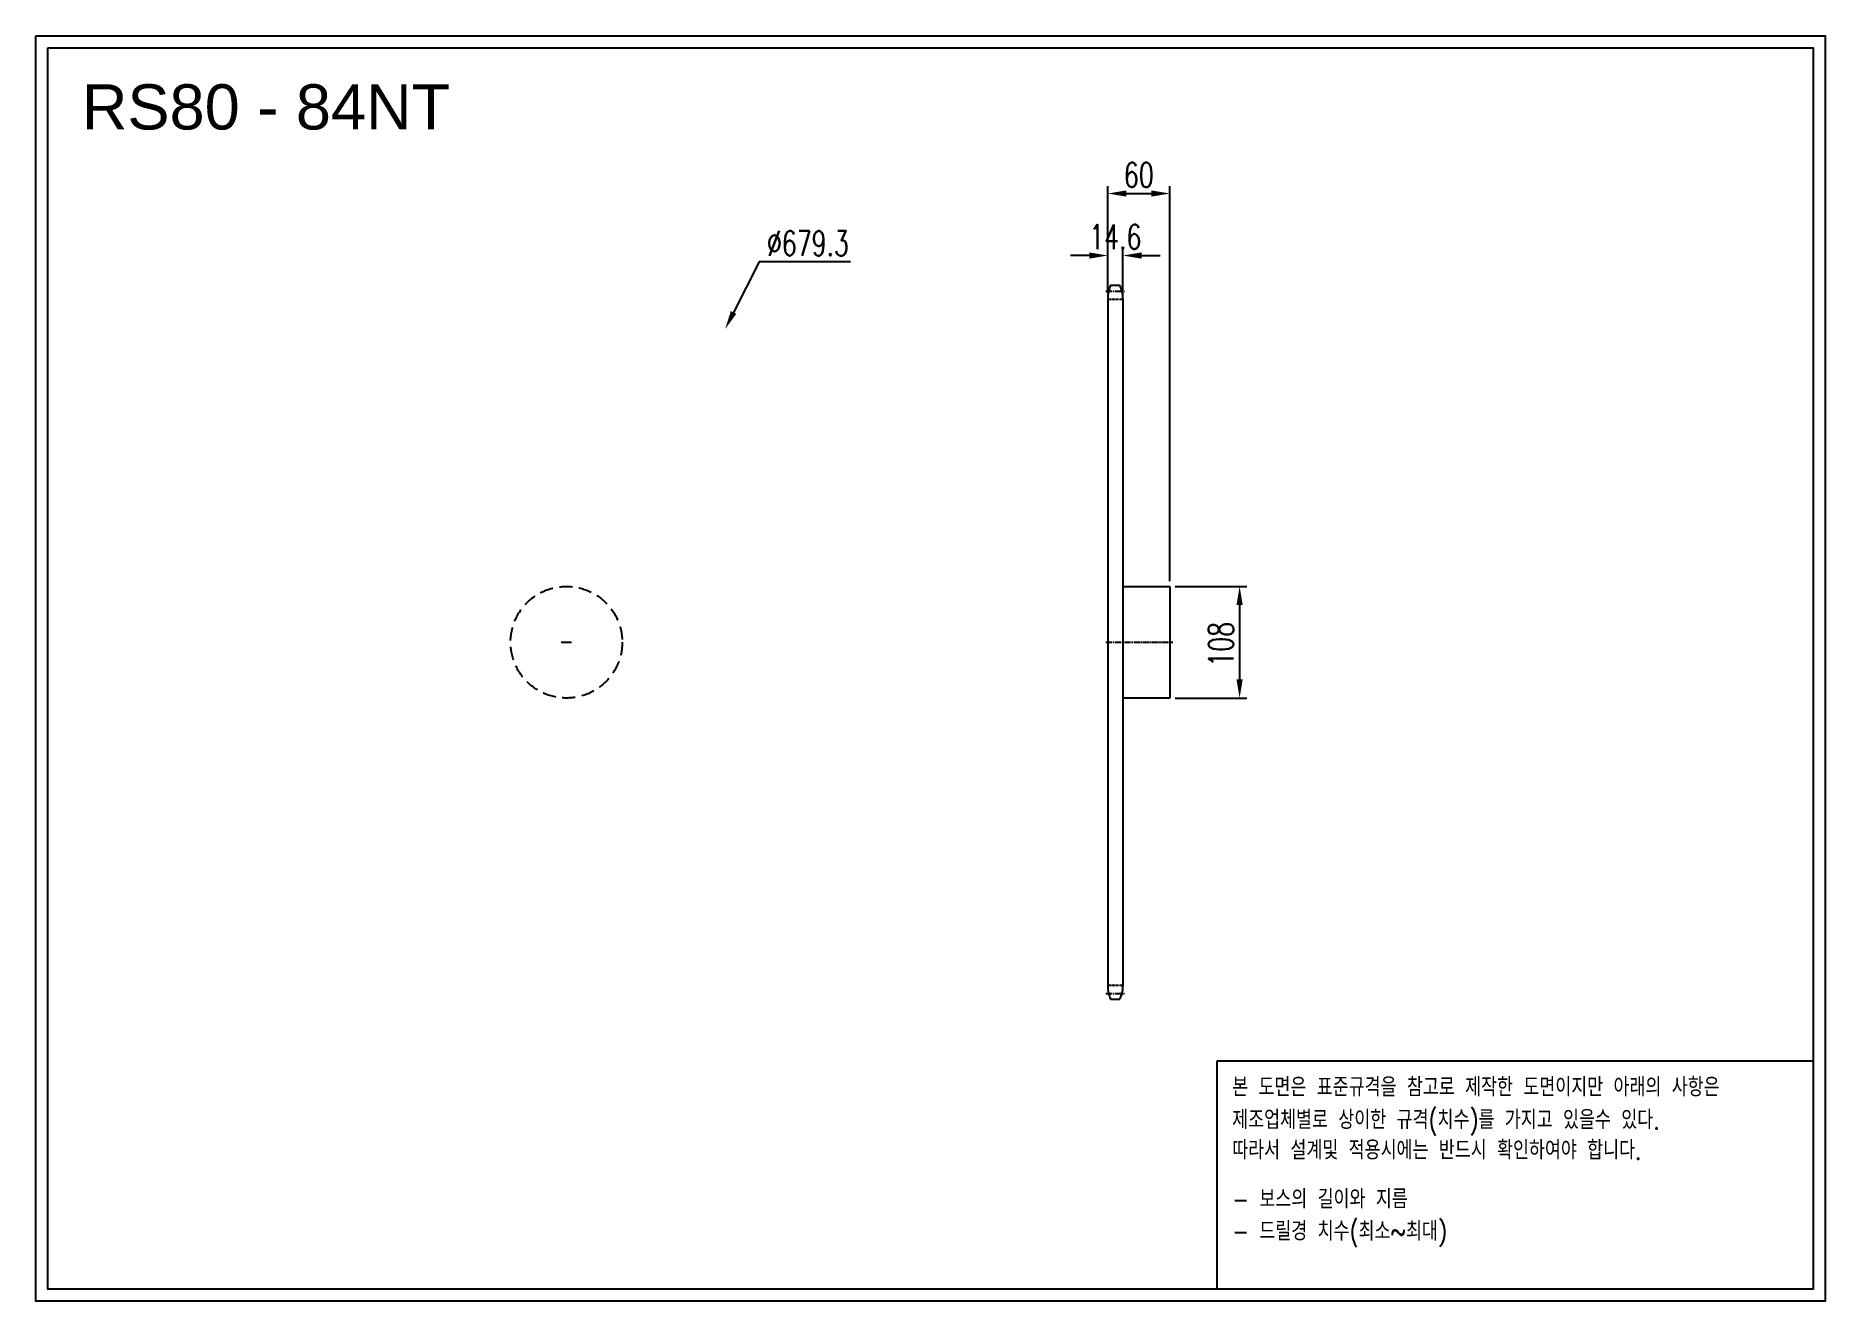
# Model space of a CAD drawing. Header units: millimetres. Extents: x -59711 to -57979, y 24798 to 26022.
import ezdxf

# ---------------------------------------------------------------- set-up
doc = ezdxf.new("R2010")
doc.units = ezdxf.units.MM
for name, pattern in [('AM_ISO02W050', [7.5, 6, -1.5]), ('AM_ISO02W050x2', [3.75, 3, -0.75]), ('AM_ISO08W050', [18, 12, -1.5, 3, -1.5]), ('AM_ISO08W050x2', [9, 6, -0.75, 1.5, -0.75]), ('HIDDEN', [9.525, 6.35, -3.175])]:
    doc.linetypes.add(name, pattern=pattern)
doc.layers.add('AM_3N', color=6, linetype='AM_ISO02W050', lineweight=25)
doc.layers.add('AM_7', color=4, linetype='AM_ISO08W050', lineweight=25)
doc.layers.add('HL', color=2, linetype='HIDDEN')
doc.layers.add('S-DIM', color=7, linetype='Continuous')
doc.styles.add('HAN', font='ROMANS.shx', dxfattribs={"width": 0.7, "bigfont": 'whgtxt.shx'})
doc.styles.add('HSG', font='SIMPLEX.shx', dxfattribs={"width": 0.7, "bigfont": 'HSG.shx'})
doc.styles.get("Standard").update_dxf_attribs({"font": 'arial.ttf'})
doc.dimstyles.new('APP36', dxfattribs={"dimscale": 10, "dimtxt": 2.4, "dimasz": 1.8, "dimexe": 0.7, "dimexo": 0.5, "dimgap": 0.6, "dimtad": 1, "dimtoh": 1, "dimdec": 1, "dimrnd": 0.01, "dimzin": 9, "dimdsep": 46, "dimtxsty": 'HSG', "dimcen": 0, "dimclrd": 1, "dimclre": 1, "dimclrt": 256, "dimazin": 2, "dimtp": 1, "dimtm": 1, "dimtfac": 0.5, "dimtdec": 1, "dimtofl": 0, "dimtmove": 0, "dimatfit": 3, "dimfxl": 0, "dimtvp": 1, "dimtolj": 2, "dimlwd": -1, "dimlwe": -1, "dimarcsym": 0})

# ---------------------------------------------------------------- blocks, each defined once
blk = doc.blocks.new('*D1')
at = {"layer": 'Defpoints', "color": 0, "transparency": 16777216}
for p in [(-58613.5, 25489.4), (-58613.5, 25381.4), (-58546, 25381.4)]:
    blk.add_point(p, dxfattribs=at)
at = {"layer": 'S-DIM', "color": 1, "transparency": 16777216}
for p, q in [((-58608.5, 25489.4), (-58539, 25489.4)), ((-58546, 25471.4), (-58546, 25399.4)), ((-58608.5, 25381.4), (-58539, 25381.4))]:
    blk.add_line(p, q, dxfattribs=at)
for points in [[(-58549, 25471.4), (-58543, 25471.4), (-58546, 25489.4)], [(-58549, 25399.4), (-58543, 25399.4), (-58546, 25381.4)]]:
    blk.add_solid(points, dxfattribs=at)
at = {"layer": 'S-DIM', "transparency": 16777216, "insert": (-58564, 25433.4), "char_height": 24, "attachment_point": 5, "rotation": 90, "style": 'HSG'}
blk.add_mtext('\\A2;108', dxfattribs=at)
blk = doc.blocks.new('*D2')
at = {"layer": 'Defpoints', "color": 0, "transparency": 16777216}
for p in [(-58658.9, 25809.5), (-58673.5, 25768), (-58658.9, 25767.1)]:
    blk.add_point(p, dxfattribs=at)
at = {"layer": 'S-DIM', "color": 1, "transparency": 16777216}
for p, q in [((-58673.5, 25773), (-58673.5, 25816.5)), ((-58658.9, 25772.1), (-58658.9, 25816.5)), ((-58691.5, 25809.5), (-58709.5, 25809.5)), ((-58640.9, 25809.5), (-58622.9, 25809.5))]:
    blk.add_line(p, q, dxfattribs=at)
for points in [[(-58691.5, 25812.5), (-58691.5, 25806.5), (-58673.5, 25809.5)], [(-58640.9, 25812.5), (-58640.9, 25806.5), (-58658.9, 25809.5)]]:
    blk.add_solid(points, dxfattribs=at)
at = {"layer": 'S-DIM', "transparency": 16777216, "insert": (-58666.2, 25827.5), "char_height": 24, "attachment_point": 5, "style": 'HSG'}
blk.add_mtext('\\A2;14.6', dxfattribs=at)
blk = doc.blocks.new('*D3')
at = {"layer": 'Defpoints', "color": 0, "transparency": 16777216}
for p in [(-58613.5, 25869.5), (-58673.5, 25768), (-58613.5, 25489.4)]:
    blk.add_point(p, dxfattribs=at)
at = {"layer": 'S-DIM', "color": 1, "transparency": 16777216}
for p, q in [((-58673.5, 25773), (-58673.5, 25876.5)), ((-58655.5, 25869.5), (-58631.5, 25869.5)), ((-58613.5, 25494.4), (-58613.5, 25876.5))]:
    blk.add_line(p, q, dxfattribs=at)
for points in [[(-58655.5, 25872.5), (-58655.5, 25866.5), (-58673.5, 25869.5)], [(-58631.5, 25872.5), (-58631.5, 25866.5), (-58613.5, 25869.5)]]:
    blk.add_solid(points, dxfattribs=at)
at = {"layer": 'S-DIM', "transparency": 16777216, "insert": (-58643.5, 25887.5), "char_height": 24, "attachment_point": 5, "style": 'HSG'}
blk.add_mtext('\\A2;60', dxfattribs=at)
blk = doc.blocks.new('*D4')
at = {"layer": 'Defpoints', "color": 0, "transparency": 16777216}
for p in [(-59043.7, 25738.4), (-59350.9, 25132.5)]:
    blk.add_point(p, dxfattribs=at)
at = {"layer": 'S-DIM', "color": 1, "transparency": 16777216}
for p, q in [((-59010.8, 25803.3), (-59035.6, 25754.4)), ((-58922.4, 25803.3), (-59010.8, 25803.3))]:
    blk.add_line(p, q, dxfattribs=at)
blk.add_solid([(-59038.2, 25755.8), (-59032.9, 25753.1), (-59043.7, 25738.4)], dxfattribs=at)
at = {"layer": 'S-DIM', "transparency": 16777216, "insert": (-58963.6, 25821.3), "char_height": 24, "attachment_point": 5, "style": 'HSG'}
blk.add_mtext('\\A2;∅679.3', dxfattribs=at)
blk = doc.blocks.new('notice1')
at = {"color": 4}
blk.add_lwpolyline([(-22142.12, 1735.9), (-22053.8, 1735.9), (-22053.8, 1702.07), (-22142.12, 1702.07)], close=True, dxfattribs=at)
at = {"color": 4, "style": 'HAN', "width": 0.8}
for s, p in [('본 도면은 표준규격을 참고로 제작한 도면이지만 아래의 사항은', (-22139.9, 1730.62)), ('제조업체별로 상이한 규격(치수)를 가지고 있을수 있다.', (-22139.9, 1725.78)), ('따라서 설계및 적용시에는 반드시 확인하여야 합니다.', (-22139.9, 1721.28)), ('- 보스의 길이와 지름', (-22139.9, 1714.03)), ('- 드릴경 치수(최소~최대)', (-22139.9, 1709.27))]:
    blk.add_text(s, height=2.7949, dxfattribs=at).set_placement(p)

msp = doc.modelspace()

# ---------------------------------------------------------------- linework, layer by layer
for p, q in [((-58670.74, 25780.68), (-58661.74, 25780.68)), ((-58673.54, 25767.98), (-58673.54, 25102.86)), ((-58658.94, 25767.98), (-58658.94, 25102.86)), ((-58658.94, 25489.42), (-58613.54, 25489.42)), ((-58613.54, 25489.42), (-58613.54, 25381.42)), ((-58613.54, 25381.42), (-58658.94, 25381.42)), ((-58670.74, 25090.16), (-58661.74, 25090.16))]:
    msp.add_line(p, q)
at = {"color": 3}
msp.add_line((-59202.3, 25435.42), (-59192.3, 25435.42), dxfattribs=at)
for points in [[(-59710.65, 26022.06), (-57979.45, 26022.06), (-57979.45, 24797.98), (-59710.65, 24797.98)], [(-59698.99, 26010.4), (-57991.11, 26010.4), (-57991.11, 24809.64), (-59698.99, 24809.64)]]:
    msp.add_lwpolyline(points, close=True)
for centre, start, end in [((-58643.34, 25767.98), 155.13196, 180), ((-58689.14, 25767.98), 0, 24.86804), ((-58643.34, 25102.86), 180, 204.86804), ((-58689.14, 25102.86), 335.13196, 0)]:
    msp.add_arc(centre, 30.2, start, end)
at = {"layer": 'AM_3N', "linetype": 'AM_ISO02W050x2'}
for p, q in [((-58673.54, 25767.13), (-58658.94, 25767.13)), ((-58673.54, 25103.71), (-58658.94, 25103.71))]:
    msp.add_line(p, q, dxfattribs=at)
at = {"layer": 'AM_7', "linetype": 'AM_ISO08W050x2'}
for p, q in [((-58675.49, 25775.07), (-58657, 25775.07)), ((-58675.49, 25435.42), (-58610.73, 25435.42)), ((-58675.49, 25095.77), (-58657, 25095.77))]:
    msp.add_line(p, q, dxfattribs=at)
at = {"layer": 'HL', "ltscale": 2}
msp.add_circle((-59197.3, 25435.42), 54, dxfattribs=at)

# ---------------------------------------------------------------- block references
at = {"xscale": 6.527910445055999, "yscale": 6.527910445055999, "zscale": 6.527910445055999}
msp.add_blockref('notice1', (85974.11, 13698.7), dxfattribs=at)

# ---------------------------------------------------------------- texts
msp.add_text('RS80 - 84NT', height=43.7171).set_placement((-59666.06, 25931.42))

# ---------------------------------------------------------------- dimensions: what is measured, and where the dimension line sits
at = {"layer": 'S-DIM'}
dim = msp.add_linear_dim(base=(-58613.54, 25869.48), p1=(-58673.54, 25767.98), p2=(-58613.54, 25489.42), dimstyle='APP36', dxfattribs=at)
dim.commit()
dim.dimension.update_dxf_attribs({"geometry": '*D3', "text_midpoint": (-58643.54, 25887.48)})
dim = msp.add_diameter_dim_2p(p1=(-59350.9, 25132.48), p2=(-59043.7, 25738.36), dimstyle='APP36', dxfattribs=at)
dim.commit()
dim.dimension.update_dxf_attribs({"geometry": '*D4', "text_midpoint": (-58963.59, 25803.27), "dimtype": 131})
dim = msp.add_linear_dim(base=(-58658.94, 25809.48), p1=(-58673.54, 25767.98), p2=(-58658.94, 25767.13), dimstyle='APP36', dxfattribs=at)
dim.commit()
dim.dimension.update_dxf_attribs({"geometry": '*D2', "text_midpoint": (-58666.24, 25809.48), "dimtype": 128})
dim = msp.add_linear_dim(base=(-58545.96, 25381.42), p1=(-58613.54, 25489.42), p2=(-58613.54, 25381.42), angle=90, dimstyle='APP36', dxfattribs=at)
dim.commit()
dim.dimension.update_dxf_attribs({"geometry": '*D1', "text_midpoint": (-58545.96, 25433.38), "dimtype": 128})

doc.saveas('drawing.dxf')
